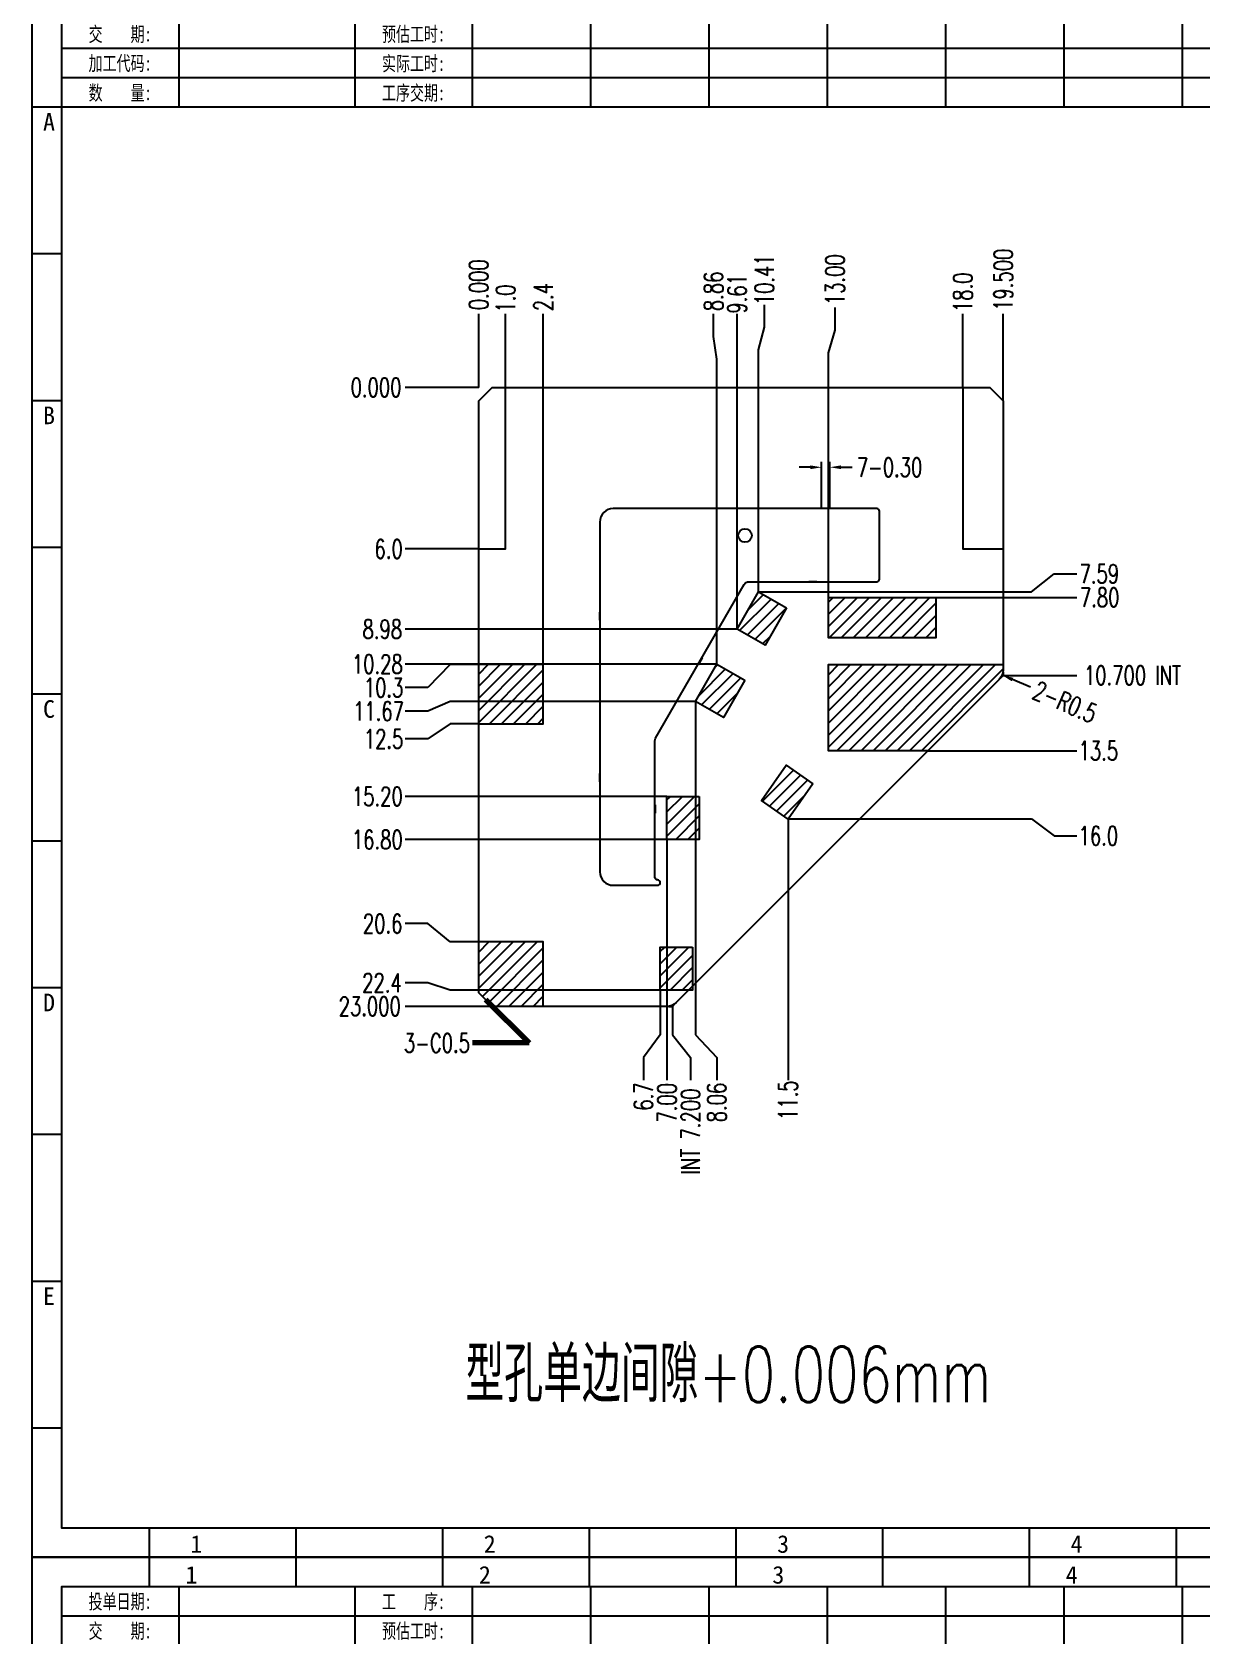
# Model space of a CAD drawing. Header units: millimetres. Extents: x -2852 to 5627, y -2271 to 1849.
# Drawn here: x -153.8 to -110.3, y -248.5 to -188.9 of the extents above; entities that cross this region are included whole.
import ezdxf
from ezdxf.enums import TextEntityAlignment as Align

# ---------------------------------------------------------------- set-up
doc = ezdxf.new("R2010")
doc.units = ezdxf.units.MM
doc.header["$PDSIZE"] = 3
for name, color, linetype in [('1', 7, 'Continuous'), ('41', 1, 'Continuous'), ('PUNCH', 1, 'Continuous')]:
    doc.layers.add(name, color=color, linetype=linetype)
doc.styles.add('jet01', font='simplex.shx', dxfattribs={"width": 0.7, "bigfont": 'hztxt.shx'})
doc.styles.add('jet02', font='simplex.shx', dxfattribs={"width": 0.7})
doc.styles.get("Standard").update_dxf_attribs({"font": '仿宋_GB2312_0.ttf', "width": 0.7})
doc.styles.add('tk', font='', dxfattribs={"width": 0.7})
doc.styles.add('tk 2', font='仿宋_GB2312_0.ttf', dxfattribs={"width": 0.65})
doc.styles.get('tk').set_extended_font_data('NSimSun')
doc.dimstyles.new('jet02', dxfattribs={"dimtxt": 3.5, "dimasz": 2.1, "dimexe": 1, "dimexo": 0, "dimgap": 0.5, "dimtad": 0, "dimtoh": 1, "dimdec": 3, "dimzin": 9, "dimdsep": 46, "dimtxsty": 'jet02', "dimcen": 0, "dimclrt": 256, "dimazin": 2, "dimtfac": 1, "dimtdec": 3, "dimtofl": 0, "dimtmove": 0, "dimatfit": 1, "dimfxl": 0, "dimarcsym": 0})

# ---------------------------------------------------------------- blocks, each defined once
blk = doc.blocks.new('A3-N')
at = {"layer": '1', "color": 1}
for p, q in [((0, 0), (0, 296.73)), ((0, 296.73), (420, 296.73)), ((21.82, 291.27), (21.82, 296.73)), ((49.09, 291.27), (49.09, 296.73)), ((76.36, 291.27), (76.36, 296.73)), ((103.64, 291.27), (103.64, 296.73)), ((103.64, 291.27), (103.64, 296.73)), ((103.64, 291.27), (103.64, 296.73)), ((130.91, 291.27), (130.91, 296.73)), ((158.18, 291.27), (158.18, 296.73)), ((185.45, 291.27), (185.45, 296.73)), ((212.73, 291.27), (212.73, 296.73)), ((5.45, 269.45), (0, 269.45)), ((5.45, 242.18), (0, 242.18)), ((5.45, 214.91), (0, 214.91)), ((5.45, 187.64), (0, 187.64)), ((5.45, 160.36), (0, 160.36)), ((5.45, 133.09), (0, 133.09)), ((5.45, 105.82), (0, 105.82)), ((5.45, 78.55), (0, 78.55)), ((5.45, 51.27), (0, 51.27)), ((5.45, 24), (0, 24)), ((21.82, 0), (21.82, 5.45)), ((49.09, 0), (49.09, 5.45)), ((76.36, 0), (76.36, 5.45)), ((103.64, 0), (103.64, 5.45)), ((130.91, 0), (130.91, 5.45)), ((158.18, 0), (158.18, 5.45)), ((185.45, 0), (185.45, 5.45)), ((212.73, 0), (212.73, 5.45)), ((1, 0), (0, 0)), ((420, 0), (1, 0))]:
    blk.add_line(p, q, dxfattribs=at)
at = {"layer": '1'}
blk.add_lwpolyline([(221.45, 5.45), (414.55, 5.45), (414.55, 291.27), (5.45, 291.27), (5.45, 5.45), (414.55, 5.45)], dxfattribs=at)
at = {"layer": '41'}
for p, q in [((27.27, 291.27), (27.27, 269.45)), ((60, 291.27), (60, 269.45)), ((81.82, 291.27), (81.82, 269.45)), ((103.82, 291.27), (103.82, 269.45)), ((125.82, 291.27), (125.82, 269.45)), ((147.82, 291.27), (147.82, 269.45)), ((169.82, 291.27), (169.82, 269.45)), ((191.82, 291.27), (191.82, 269.45)), ((213.82, 291.27), (213.82, 269.45)), ((367.82, 285.82), (5.45, 285.82)), ((367.82, 280.36), (5.45, 280.36)), ((367.82, 274.91), (5.45, 274.91)), ((414.55, 269.45), (5.45, 269.45))]:
    blk.add_line(p, q, dxfattribs=at)
at = {"layer": '1', "color": 1}
for s, p in [('2', (84.18, 295.11)), ('3', (138.73, 295.11)), ('1', (29.64, 295.11)), ('4', (193.27, 295.11)), ('1', (30.53, 4.11)), ('2', (85.08, 4.11)), ('3', (139.62, 4.11)), ('4', (194.17, 4.11))]:
    blk.add_text(s, height=3.27, dxfattribs=at).set_placement(p, align=Align.TOP_CENTER)
at = {"layer": '1', "style": 'tk', "width": 0.7}
for s, p in [('投单日期:', (16.36, 288.55)), ('工    序:', (70.91, 288.55)), ('交    期:', (16.36, 283.09)), ('预估工时:', (70.91, 283.09)), ('加工代码:', (16.36, 277.64)), ('实际工时:', (70.91, 277.64)), ('数    量:', (16.36, 272.18)), ('工序交期:', (70.91, 272.18))]:
    blk.add_text(s, height=2.727, dxfattribs=at).set_placement(p, align=Align.MIDDLE)
at = {"layer": '1', "color": 1}
for s, p in [('A', (2.04, 268.36)), ('B', (2.04, 213.82)), ('C', (2.04, 159.27)), ('D', (2.04, 104.73)), ('E', (2.04, 50.18))]:
    blk.add_text(s, height=3.27, dxfattribs=at).set_placement(p, align=Align.TOP_LEFT)
at = {"layer": '1', "style": 'tk 2', "width": 0.7}
for tag, p in [('PATR-NO1', (309.84, 32.96)), ('TITLE', (365.74, 30.9)), ('PATR-NO2', (309.84, 27.81)), ('DWG-NO:', (366.54, 18.14))]:
    blk.add_attdef(tag, p, '', height=3.27, dxfattribs=at)
at = {"layer": '1', "color": 1, "style": 'tk 2', "width": 0.7}
for tag, p in [('DRAW', (314.55, 7.27)), ('DATE', (334.72, 7.32))]:
    blk.add_attdef(tag, p, '', height=3.49, dxfattribs=at)
at = {"layer": '1', "style": 'tk 2', "width": 0.7}
for tag, p in [('SCALE', (376.55, 8.73)), ('SHEET', (386.6, 8.72)), ('REV', (397.38, 8.73))]:
    blk.add_attdef(tag, text='', height=2.18, dxfattribs=at).set_placement(p, align=Align.MIDDLE_LEFT)
blk = doc.blocks.new('*D3589')
at = {"layer": '41', "ltscale": 0.05}
blk.add_line((778.061, -2654.558), (775.324, -2654.558), dxfattribs=at)
at = {"layer": 'Defpoints', "color": 0, "ltscale": 0.05}
for p in [(775.324, -2654.558), (778.061, -2654.558), (778.061, -2654.558)]:
    blk.add_point(p, dxfattribs=at)
at = {"layer": '41', "ltscale": 0.05, "insert": (774.244, -2654.558), "char_height": 0.7, "attachment_point": 5, "style": 'jet02'}
blk.add_mtext('0.000', dxfattribs=at)
blk = doc.blocks.new('*D3590')
at = {"layer": '41', "ltscale": 0.05}
blk.add_line((778.561, -2677.558), (775.324, -2677.558), dxfattribs=at)
at = {"layer": 'Defpoints', "color": 0, "ltscale": 0.05}
for p in [(778.061, -2654.558), (775.324, -2677.558), (778.561, -2677.558)]:
    blk.add_point(p, dxfattribs=at)
at = {"layer": '41', "ltscale": 0.05, "insert": (774.01, -2677.558), "char_height": 0.7, "attachment_point": 5, "style": 'jet02'}
blk.add_mtext('23.000', dxfattribs=at)
blk = doc.blocks.new('*D3591')
at = {"layer": '41', "ltscale": 0.05}
for p, q in [((776.164, -2676.683), (775.324, -2676.683)), ((777.004, -2676.958), (776.164, -2676.683)), ((784.811, -2676.958), (777.004, -2676.958))]:
    blk.add_line(p, q, dxfattribs=at)
at = {"layer": 'Defpoints', "color": 0, "ltscale": 0.05}
for p in [(778.061, -2654.558), (775.324, -2676.683), (784.811, -2676.958)]:
    blk.add_point(p, dxfattribs=at)
at = {"layer": '41', "ltscale": 0.05, "insert": (774.465, -2676.683), "char_height": 0.7, "attachment_point": 5, "style": 'jet02'}
blk.add_mtext('22.4', dxfattribs=at)
blk = doc.blocks.new('*D3592')
at = {"layer": '41', "ltscale": 0.05}
for p, q in [((776.164, -2674.483), (775.324, -2674.483)), ((777.004, -2675.158), (776.164, -2674.483)), ((778.061, -2675.158), (777.004, -2675.158))]:
    blk.add_line(p, q, dxfattribs=at)
at = {"layer": 'Defpoints', "color": 0, "ltscale": 0.05}
for p in [(778.061, -2654.558), (775.324, -2674.483), (778.061, -2675.158)]:
    blk.add_point(p, dxfattribs=at)
at = {"layer": '41', "ltscale": 0.05, "insert": (774.489, -2674.483), "char_height": 0.7, "attachment_point": 5, "style": 'jet02'}
blk.add_mtext('20.6', dxfattribs=at)
blk = doc.blocks.new('*D3593')
at = {"layer": '41', "ltscale": 0.05}
blk.add_line((785.061, -2671.358), (775.324, -2671.358), dxfattribs=at)
at = {"layer": 'Defpoints', "color": 0, "ltscale": 0.05}
for p in [(778.061, -2654.558), (775.324, -2671.358), (785.061, -2671.358)]:
    blk.add_point(p, dxfattribs=at)
at = {"layer": '41', "ltscale": 0.05, "insert": (774.29, -2671.358), "char_height": 0.7, "attachment_point": 5, "style": 'jet02'}
blk.add_mtext('16.80', dxfattribs=at)
blk = doc.blocks.new('*D3594')
at = {"layer": '41', "ltscale": 0.05}
blk.add_line((785.061, -2669.758), (775.324, -2669.758), dxfattribs=at)
at = {"layer": 'Defpoints', "color": 0, "ltscale": 0.05}
for p in [(778.061, -2654.558), (775.324, -2669.758), (785.061, -2669.758)]:
    blk.add_point(p, dxfattribs=at)
at = {"layer": '41', "ltscale": 0.05, "insert": (774.29, -2669.758), "char_height": 0.7, "attachment_point": 5, "style": 'jet02'}
blk.add_mtext('15.20', dxfattribs=at)
blk = doc.blocks.new('*D3595')
at = {"layer": '41', "ltscale": 0.05}
for p, q in [((777.004, -2667.058), (776.164, -2667.621)), ((778.061, -2667.058), (777.004, -2667.058)), ((776.164, -2667.621), (775.324, -2667.621))]:
    blk.add_line(p, q, dxfattribs=at)
at = {"layer": 'Defpoints', "color": 0, "ltscale": 0.05}
for p in [(778.061, -2654.558), (778.061, -2667.058), (775.324, -2667.621)]:
    blk.add_point(p, dxfattribs=at)
at = {"layer": '41', "ltscale": 0.05, "insert": (774.524, -2667.621), "char_height": 0.7, "attachment_point": 5, "style": 'jet02'}
blk.add_mtext('12.5', dxfattribs=at)
blk = doc.blocks.new('*D3596')
at = {"layer": '41', "ltscale": 0.05}
for p, q in [((776.164, -2666.588), (775.324, -2666.588)), ((777.004, -2666.223), (776.164, -2666.588)), ((786.118, -2666.223), (777.004, -2666.223))]:
    blk.add_line(p, q, dxfattribs=at)
at = {"layer": 'Defpoints', "color": 0, "ltscale": 0.05}
for p in [(778.061, -2654.558), (775.324, -2666.588), (786.118, -2666.223)]:
    blk.add_point(p, dxfattribs=at)
at = {"layer": '41', "ltscale": 0.05, "insert": (774.337, -2666.588), "char_height": 0.7, "attachment_point": 5, "style": 'jet02'}
blk.add_mtext('11.67', dxfattribs=at)
blk = doc.blocks.new('*D3597')
at = {"layer": '41', "ltscale": 0.05}
for p, q in [((777.004, -2664.858), (776.164, -2665.713)), ((778.061, -2664.858), (777.004, -2664.858)), ((776.164, -2665.713), (775.324, -2665.713))]:
    blk.add_line(p, q, dxfattribs=at)
at = {"layer": 'Defpoints', "color": 0, "ltscale": 0.05}
for p in [(778.061, -2654.558), (778.061, -2664.858), (775.324, -2665.713)]:
    blk.add_point(p, dxfattribs=at)
at = {"layer": '41', "ltscale": 0.05, "insert": (774.524, -2665.713), "char_height": 0.7, "attachment_point": 5, "style": 'jet02'}
blk.add_mtext('10.3', dxfattribs=at)
blk = doc.blocks.new('*D3598')
at = {"layer": '41', "ltscale": 0.05}
blk.add_line((786.918, -2664.838), (775.324, -2664.838), dxfattribs=at)
at = {"layer": 'Defpoints', "color": 0, "ltscale": 0.05}
for p in [(778.061, -2654.558), (775.324, -2664.838), (786.918, -2664.838)]:
    blk.add_point(p, dxfattribs=at)
at = {"layer": '41', "ltscale": 0.05, "insert": (774.29, -2664.838), "char_height": 0.7, "attachment_point": 5, "style": 'jet02'}
blk.add_mtext('10.28', dxfattribs=at)
blk = doc.blocks.new('*D3599')
at = {"layer": '41', "ltscale": 0.05}
blk.add_line((787.668, -2663.539), (775.324, -2663.539), dxfattribs=at)
at = {"layer": 'Defpoints', "color": 0, "ltscale": 0.05}
for p in [(778.061, -2654.558), (775.324, -2663.539), (787.668, -2663.539)]:
    blk.add_point(p, dxfattribs=at)
at = {"layer": '41', "ltscale": 0.05, "insert": (774.477, -2663.539), "char_height": 0.7, "attachment_point": 5, "style": 'jet02'}
blk.add_mtext('8.98', dxfattribs=at)
blk = doc.blocks.new('*D3600')
at = {"layer": '41', "ltscale": 0.05}
blk.add_line((778.061, -2660.558), (775.324, -2660.558), dxfattribs=at)
at = {"layer": 'Defpoints', "color": 0, "ltscale": 0.05}
for p in [(778.061, -2654.558), (775.324, -2660.558), (778.061, -2660.558)]:
    blk.add_point(p, dxfattribs=at)
at = {"layer": '41', "ltscale": 0.05, "insert": (774.71, -2660.558), "char_height": 0.7, "attachment_point": 5, "style": 'jet02'}
blk.add_mtext('6.0', dxfattribs=at)
blk = doc.blocks.new('*D3601')
at = {"layer": '41', "ltscale": 0.05}
for p, q in [((789.561, -2670.595), (798.619, -2670.595)), ((798.619, -2670.595), (799.459, -2671.221)), ((799.459, -2671.221), (800.299, -2671.221))]:
    blk.add_line(p, q, dxfattribs=at)
at = {"layer": 'Defpoints', "color": 0, "ltscale": 0.05}
for p in [(778.061, -2654.558), (789.561, -2670.595), (800.299, -2671.221)]:
    blk.add_point(p, dxfattribs=at)
at = {"layer": '41', "ltscale": 0.05, "insert": (801.099, -2671.221), "char_height": 0.7, "attachment_point": 5, "style": 'jet02'}
blk.add_mtext('16.0', dxfattribs=at)
blk = doc.blocks.new('*D3602')
at = {"layer": '41', "ltscale": 0.05}
blk.add_line((794.761, -2668.058), (800.299, -2668.058), dxfattribs=at)
at = {"layer": 'Defpoints', "color": 0, "ltscale": 0.05}
for p in [(778.061, -2654.558), (794.761, -2668.058), (800.299, -2668.058)]:
    blk.add_point(p, dxfattribs=at)
at = {"layer": '41', "ltscale": 0.05, "insert": (801.099, -2668.058), "char_height": 0.7, "attachment_point": 5, "style": 'jet02'}
blk.add_mtext('13.5', dxfattribs=at)
blk = doc.blocks.new('*D3603')
at = {"layer": '41', "ltscale": 0.05}
blk.add_line((797.561, -2665.258), (800.299, -2665.258), dxfattribs=at)
at = {"layer": 'Defpoints', "color": 0, "ltscale": 0.05}
for p in [(778.061, -2654.558), (797.561, -2665.258), (800.299, -2665.258)]:
    blk.add_point(p, dxfattribs=at)
at = {"layer": '41', "ltscale": 0.05, "insert": (802.371, -2665.258), "char_height": 0.7, "attachment_point": 5, "style": 'jet02'}
blk.add_mtext('10.700{\\C1; INT }', dxfattribs=at)
blk = doc.blocks.new('*D3604')
at = {"layer": '41', "ltscale": 0.05}
blk.add_line((795.061, -2662.358), (800.299, -2662.358), dxfattribs=at)
at = {"layer": 'Defpoints', "color": 0, "ltscale": 0.05}
for p in [(778.061, -2654.558), (795.061, -2662.358), (800.299, -2662.358)]:
    blk.add_point(p, dxfattribs=at)
at = {"layer": '41', "ltscale": 0.05, "insert": (801.146, -2662.358), "char_height": 0.7, "attachment_point": 5, "style": 'jet02'}
blk.add_mtext('7.80', dxfattribs=at)
blk = doc.blocks.new('*D3605')
at = {"layer": '41', "ltscale": 0.05}
for p, q in [((798.619, -2662.153), (799.459, -2661.483)), ((799.459, -2661.483), (800.299, -2661.483)), ((788.468, -2662.153), (798.619, -2662.153))]:
    blk.add_line(p, q, dxfattribs=at)
at = {"layer": 'Defpoints', "color": 0, "ltscale": 0.05}
for p in [(778.061, -2654.558), (800.299, -2661.483), (788.468, -2662.153)]:
    blk.add_point(p, dxfattribs=at)
at = {"layer": '41', "ltscale": 0.05, "insert": (801.134, -2661.483), "char_height": 0.7, "attachment_point": 5, "style": 'jet02'}
blk.add_mtext('7.59', dxfattribs=at)
blk = doc.blocks.new('*D3606')
at = {"layer": '41', "ltscale": 0.05}
blk.add_line((778.061, -2654.558), (778.061, -2651.821), dxfattribs=at)
at = {"layer": 'Defpoints', "color": 0, "ltscale": 0.05}
for p in [(778.061, -2651.821), (778.061, -2654.558), (778.061, -2654.558)]:
    blk.add_point(p, dxfattribs=at)
at = {"layer": '41', "ltscale": 0.05, "insert": (778.061, -2650.741), "char_height": 0.7, "attachment_point": 5, "rotation": 90, "style": 'jet02'}
blk.add_mtext('0.000', dxfattribs=at)
blk = doc.blocks.new('*D3607')
at = {"layer": '41', "ltscale": 0.05}
blk.add_line((779.061, -2654.558), (779.061, -2651.821), dxfattribs=at)
at = {"layer": 'Defpoints', "color": 0, "ltscale": 0.05}
for p in [(779.061, -2651.821), (778.061, -2654.558), (779.061, -2654.558)]:
    blk.add_point(p, dxfattribs=at)
at = {"layer": '41', "ltscale": 0.05, "insert": (779.061, -2651.254), "char_height": 0.7, "attachment_point": 5, "rotation": 90, "style": 'jet02'}
blk.add_mtext('1.0', dxfattribs=at)
blk = doc.blocks.new('*D3608')
at = {"layer": '41', "ltscale": 0.05}
blk.add_line((780.461, -2664.858), (780.461, -2651.821), dxfattribs=at)
at = {"layer": 'Defpoints', "color": 0, "ltscale": 0.05}
for p in [(780.461, -2651.821), (778.061, -2654.558), (780.461, -2664.858)]:
    blk.add_point(p, dxfattribs=at)
at = {"layer": '41', "ltscale": 0.05, "insert": (780.461, -2651.196), "char_height": 0.7, "attachment_point": 5, "rotation": 90, "style": 'jet02'}
blk.add_mtext('2.4', dxfattribs=at)
blk = doc.blocks.new('*D3609')
at = {"layer": '41', "ltscale": 0.05}
for p, q in [((786.793, -2652.661), (786.793, -2651.821)), ((786.918, -2653.501), (786.793, -2652.661)), ((786.918, -2664.838), (786.918, -2653.501))]:
    blk.add_line(p, q, dxfattribs=at)
at = {"layer": 'Defpoints', "color": 0, "ltscale": 0.05}
for p in [(786.793, -2651.821), (778.061, -2654.558), (786.918, -2664.838)]:
    blk.add_point(p, dxfattribs=at)
at = {"layer": '41', "ltscale": 0.05, "insert": (786.793, -2650.986), "char_height": 0.7, "attachment_point": 5, "rotation": 90, "style": 'jet02'}
blk.add_mtext('8.86', dxfattribs=at)
blk = doc.blocks.new('*D3610')
at = {"layer": '41', "ltscale": 0.05}
blk.add_line((787.668, -2663.539), (787.668, -2651.821), dxfattribs=at)
at = {"layer": 'Defpoints', "color": 0, "ltscale": 0.05}
for p in [(787.668, -2651.821), (778.061, -2654.558), (787.668, -2663.539)]:
    blk.add_point(p, dxfattribs=at)
at = {"layer": '41', "ltscale": 0.05, "insert": (787.668, -2651.079), "char_height": 0.7, "attachment_point": 5, "rotation": 90, "style": 'jet02'}
blk.add_mtext('9.61', dxfattribs=at)
blk = doc.blocks.new('*D3611')
at = {"layer": '41', "ltscale": 0.05}
for p, q in [((788.683, -2652.322), (788.683, -2651.482)), ((788.468, -2653.162), (788.683, -2652.322)), ((788.468, -2662.153), (788.468, -2653.162))]:
    blk.add_line(p, q, dxfattribs=at)
at = {"layer": 'Defpoints', "color": 0, "ltscale": 0.05}
for p in [(788.683, -2651.482), (778.061, -2654.558), (788.468, -2662.153)]:
    blk.add_point(p, dxfattribs=at)
at = {"layer": '41', "ltscale": 0.05, "insert": (788.683, -2650.554), "char_height": 0.7, "attachment_point": 5, "rotation": 90, "style": 'jet02'}
blk.add_mtext('10.41', dxfattribs=at)
blk = doc.blocks.new('*D3612')
at = {"layer": '41', "ltscale": 0.05}
for p, q in [((791.308, -2652.427), (791.308, -2651.587)), ((791.061, -2653.267), (791.308, -2652.427)), ((791.061, -2662.358), (791.061, -2653.267))]:
    blk.add_line(p, q, dxfattribs=at)
at = {"layer": 'Defpoints', "color": 0, "ltscale": 0.05}
for p in [(791.308, -2651.587), (778.061, -2654.558), (791.061, -2662.358)]:
    blk.add_point(p, dxfattribs=at)
at = {"layer": '41', "ltscale": 0.05, "insert": (791.308, -2650.554), "char_height": 0.7, "attachment_point": 5, "rotation": 90, "style": 'jet02'}
blk.add_mtext('13.00', dxfattribs=at)
blk = doc.blocks.new('*D3613')
at = {"layer": '41', "ltscale": 0.05}
blk.add_line((796.061, -2654.558), (796.061, -2651.821), dxfattribs=at)
at = {"layer": 'Defpoints', "color": 0, "ltscale": 0.05}
for p in [(796.061, -2651.821), (778.061, -2654.558), (796.061, -2654.558)]:
    blk.add_point(p, dxfattribs=at)
at = {"layer": '41', "ltscale": 0.05, "insert": (796.061, -2651.021), "char_height": 0.7, "attachment_point": 5, "rotation": 90, "style": 'jet02'}
blk.add_mtext('18.0', dxfattribs=at)
blk = doc.blocks.new('*D3614')
at = {"layer": '41', "ltscale": 0.05}
blk.add_line((797.561, -2655.058), (797.561, -2651.821), dxfattribs=at)
at = {"layer": 'Defpoints', "color": 0, "ltscale": 0.05}
for p in [(797.561, -2651.821), (778.061, -2654.558), (797.561, -2655.058)]:
    blk.add_point(p, dxfattribs=at)
at = {"layer": '41', "ltscale": 0.05, "insert": (797.561, -2650.554), "char_height": 0.7, "attachment_point": 5, "rotation": 90, "style": 'jet02'}
blk.add_mtext('19.500', dxfattribs=at)
blk = doc.blocks.new('*D3615')
at = {"layer": '41', "ltscale": 0.05}
for p, q in [((784.811, -2676.958), (784.811, -2678.616)), ((784.811, -2678.616), (784.186, -2679.456)), ((784.186, -2679.456), (784.186, -2680.296))]:
    blk.add_line(p, q, dxfattribs=at)
at = {"layer": 'Defpoints', "color": 0, "ltscale": 0.05}
for p in [(778.061, -2654.558), (784.811, -2676.958), (784.186, -2680.296)]:
    blk.add_point(p, dxfattribs=at)
at = {"layer": '41', "ltscale": 0.05, "insert": (784.186, -2680.909), "char_height": 0.7, "attachment_point": 5, "rotation": 90, "style": 'jet02'}
blk.add_mtext('6.7', dxfattribs=at)
blk = doc.blocks.new('*D3616')
at = {"layer": '41', "ltscale": 0.05}
blk.add_line((785.061, -2671.358), (785.061, -2680.296), dxfattribs=at)
at = {"layer": 'Defpoints', "color": 0, "ltscale": 0.05}
for p in [(778.061, -2654.558), (785.061, -2671.358), (785.061, -2680.296)]:
    blk.add_point(p, dxfattribs=at)
at = {"layer": '41', "ltscale": 0.05, "insert": (785.061, -2681.142), "char_height": 0.7, "attachment_point": 5, "rotation": 90, "style": 'jet02'}
blk.add_mtext('7.00', dxfattribs=at)
blk = doc.blocks.new('*D3617')
at = {"layer": '41', "ltscale": 0.05}
for p, q in [((785.261, -2677.558), (785.261, -2678.616)), ((785.261, -2678.616), (785.936, -2679.456)), ((785.936, -2679.456), (785.936, -2680.296))]:
    blk.add_line(p, q, dxfattribs=at)
at = {"layer": 'Defpoints', "color": 0, "ltscale": 0.05}
for p in [(778.061, -2654.558), (785.261, -2677.558), (785.936, -2680.296)]:
    blk.add_point(p, dxfattribs=at)
at = {"layer": '41', "ltscale": 0.05, "insert": (785.936, -2682.379), "char_height": 0.7, "attachment_point": 5, "rotation": 90, "style": 'jet02'}
blk.add_mtext('{\\C1; INT }7.200', dxfattribs=at)
blk = doc.blocks.new('*D3618')
at = {"layer": '41', "ltscale": 0.05}
for p, q in [((786.118, -2666.223), (786.118, -2678.616)), ((786.118, -2678.616), (786.912, -2679.456)), ((786.912, -2679.456), (786.912, -2680.296))]:
    blk.add_line(p, q, dxfattribs=at)
at = {"layer": 'Defpoints', "color": 0, "ltscale": 0.05}
for p in [(778.061, -2654.558), (786.118, -2666.223), (786.912, -2680.296)]:
    blk.add_point(p, dxfattribs=at)
at = {"layer": '41', "ltscale": 0.05, "insert": (786.912, -2681.131), "char_height": 0.7, "attachment_point": 5, "rotation": 90, "style": 'jet02'}
blk.add_mtext('8.06', dxfattribs=at)
blk = doc.blocks.new('*D3619')
at = {"layer": '41', "ltscale": 0.05}
blk.add_line((789.561, -2670.595), (789.561, -2680.296), dxfattribs=at)
at = {"layer": 'Defpoints', "color": 0, "ltscale": 0.05}
for p in [(778.061, -2654.558), (789.561, -2670.595), (789.561, -2680.296)]:
    blk.add_point(p, dxfattribs=at)
at = {"layer": '41', "ltscale": 0.05, "insert": (789.561, -2681.049), "char_height": 0.7, "attachment_point": 5, "rotation": 90, "style": 'jet02'}
blk.add_mtext('11.5', dxfattribs=at)
blk = doc.blocks.new('*D3628')
at = {"layer": '41', "ltscale": 0.05}
for p, q in [((790.391, -2657.523), (789.971, -2657.523)), ((790.811, -2659.053), (790.811, -2657.323)), ((791.111, -2659.053), (791.111, -2657.323)), ((791.531, -2657.523), (791.951, -2657.523))]:
    blk.add_line(p, q, dxfattribs=at)
for points in [[(790.391, -2657.453), (790.391, -2657.593), (790.811, -2657.523)], [(791.531, -2657.453), (791.531, -2657.593), (791.111, -2657.523)]]:
    blk.add_solid(points, dxfattribs=at)
at = {"layer": 'Defpoints', "color": 0, "ltscale": 0.05}
for p in [(790.811, -2657.523), (790.811, -2659.053), (791.111, -2659.053)]:
    blk.add_point(p, dxfattribs=at)
at = {"layer": '41', "ltscale": 0.05, "insert": (793.335, -2657.523), "char_height": 0.7, "attachment_point": 5, "style": 'jet02'}
blk.add_mtext('7-0.30', dxfattribs=at)
blk = doc.blocks.new('*D3629')
at = {"layer": '41', "ltscale": 0.05}
blk.add_line((798.578, -2665.7), (797.907, -2665.413), dxfattribs=at)
blk.add_solid([(797.935, -2665.349), (797.88, -2665.477), (797.521, -2665.248)], dxfattribs=at)
at = {"layer": 'Defpoints', "color": 0, "ltscale": 0.05}
for p in [(797.061, -2665.051), (797.521, -2665.248)]:
    blk.add_point(p, dxfattribs=at)
at = {"layer": '41', "ltscale": 0.05, "insert": (799.861, -2666.249), "char_height": 0.7, "attachment_point": 5, "rotation": 336.8391, "style": 'jet02'}
blk.add_mtext('2-R0.5', dxfattribs=at)

msp = doc.modelspace()

# ---------------------------------------------------------------- hatches: boundary and pattern name
at = {"layer": '1', "ltscale": 0.05}
h = msp.add_hatch(dxfattribs=at)
h.set_pattern_fill('ANSI31', color=2, scale=0.1, style=0)
h.set_pattern_definition([(45, (-1120.18567, 1101.7775), (-0.2245064, 0.2245064), [])])
h.paths.add_polyline_path([(-120.1464, -211.4284), (-120.1464, -209.9284), (-124.1464, -209.9284), (-124.1464, -211.4284)])
h.paths.add_polyline_path([(-124.1464, -212.4284), (-124.1464, -215.6284), (-120.4464, -215.6284), (-117.7929, -212.9749, 0.1989124), (-117.6464, -212.6213), (-117.6464, -212.4284)])
h.paths.add_polyline_path([(-125.7, -210.3232), (-126.7392, -209.7232), (-127.5393, -211.1088), (-126.5, -211.7088)])
h.paths.add_polyline_path([(-127.25, -213.0078), (-128.2892, -212.4078), (-129.0893, -213.7935), (-128.05, -214.3935)])
h.paths.add_polyline_path([(-126.6293, -217.4771), (-125.6463, -218.1654), (-124.7286, -216.8547), (-125.7116, -216.1664)])
h.paths.add_polyline_path([(-130.1464, -218.9285), (-128.9464, -218.9285), (-128.9464, -217.3284), (-130.1464, -217.3284)])
h.paths.add_polyline_path([(-129.1964, -222.9284), (-130.3964, -222.9284), (-130.3964, -224.5284), (-129.3464, -224.5284), (-129.1964, -224.3784)])
h.paths.add_polyline_path([(-137.1464, -222.7284), (-137.1464, -224.6284), (-136.6464, -225.1284), (-134.7464, -225.1284), (-134.7464, -222.7284)])
h.paths.add_polyline_path([(-137.1464, -214.6284), (-134.7464, -214.6284), (-134.7464, -212.4284), (-137.1464, -212.4284)])

# ---------------------------------------------------------------- linework, layer by layer
at = {"layer": '1', "color": 3, "ltscale": 0.05}
for p, q in [((-130.3964, -206.6284), (-130.3964, -206.6234)), ((-130.0964, -206.6284), (-130.0964, -206.6234)), ((-124.3964, -206.6284), (-124.3964, -206.6234)), ((-124.0964, -206.6284), (-124.0964, -206.6234)), ((-124.8733, -209.3484), (-124.8733, -209.3534)), ((-124.5733, -209.3484), (-124.5733, -209.3534)), ((-132.6464, -210.4784), (-132.6514, -210.4784)), ((-132.6464, -210.7784), (-132.6514, -210.7784)), ((-128.8465, -212.1731), (-128.8422, -212.1756)), ((-128.9965, -212.4329), (-128.9922, -212.4354)), ((-132.6464, -216.4784), (-132.6514, -216.4784)), ((-132.6464, -216.7784), (-132.6514, -216.7784)), ((-130.5964, -217.643), (-130.5914, -217.643)), ((-130.5964, -217.943), (-130.5914, -217.943))]:
    msp.add_line(p, q, dxfattribs=at)
at = {"layer": '1'}
for points in [[(-137.1464, -208.1284), (-136.1464, -208.1284), (-136.1464, -202.1284)], [(-119.1464, -202.1284), (-119.1464, -208.1284), (-117.6464, -208.1284)]]:
    msp.add_lwpolyline(points, dxfattribs=at)
at = {"layer": '1', "ltscale": 0.05}
msp.add_lwpolyline([(-117.6464, -202.6284), (-117.6464, -212.6213, -0.1989124), (-117.7929, -212.9749), (-129.8, -224.982, -0.1989124), (-130.1535, -225.1284), (-136.6464, -225.1284), (-137.1464, -224.6284), (-137.1464, -202.6284), (-136.6464, -202.1284), (-118.1464, -202.1284)], format="xyb", close=True, dxfattribs=at)
at = {"layer": '1', "color": 3, "ltscale": 0.05}
for points in [[(-130.0964, -206.6234), (-130.3964, -206.6234)], [(-124.0964, -206.6234), (-124.3964, -206.6234)], [(-124.5733, -209.3534), (-124.8733, -209.3534)], [(-132.6514, -210.4784), (-132.6514, -210.7784)], [(-128.8422, -212.1756), (-128.9922, -212.4354)], [(-132.6514, -216.4784), (-132.6514, -216.7784)], [(-130.5914, -217.643), (-130.5914, -217.943)]]:
    msp.add_lwpolyline(points, dxfattribs=at)
at = {"layer": '1', "color": 2, "ltscale": 0.05}
for points in [[(-125.7, -210.3232), (-126.5, -211.7088), (-127.5393, -211.1088), (-126.7392, -209.7232)], [(-124.1464, -209.9284), (-120.1464, -209.9284), (-120.1464, -211.4284), (-124.1464, -211.4284)], [(-127.25, -213.0078), (-128.05, -214.3935), (-129.0893, -213.7935), (-128.2892, -212.4078)], [(-124.7286, -216.8547), (-125.6463, -218.1654), (-126.6293, -217.4771), (-125.7116, -216.1664)], [(-128.9464, -217.3284), (-128.9464, -218.9285), (-130.1464, -218.9285), (-130.1464, -217.3284)], [(-129.1964, -222.9284), (-129.1964, -224.5284), (-130.3964, -224.5284), (-130.3964, -222.9284)]]:
    msp.add_lwpolyline(points, close=True, dxfattribs=at)
for points in [[(-137.1464, -214.6284), (-134.7464, -214.6284), (-134.7464, -212.4284), (-137.1464, -212.4284)], [(-120.4464, -215.6284), (-124.1464, -215.6284), (-124.1464, -212.4284), (-117.6464, -212.4284)], [(-134.7464, -225.1284), (-134.7464, -222.7284), (-137.1464, -222.7284)]]:
    msp.add_lwpolyline(points, dxfattribs=at)
at = {"layer": '41', "ltscale": 0.05}
for p, q in [((-117.6464, -212.6903), (-117.6464, -212.8284)), ((-117.7441, -212.926), (-117.6464, -212.8284)), ((-130.0845, -225.1284), (-129.9464, -225.1284)), ((-129.8488, -225.0308), (-129.9464, -225.1284))]:
    msp.add_line(p, q, dxfattribs=at)
at = {"layer": 'PUNCH', "ltscale": 0.05}
msp.add_lwpolyline([(-130.5964, -215.2576, -0.1316525), (-130.5696, -215.1576), (-127.2734, -209.4484, -0.2679492), (-127.1002, -209.3484), (-122.3464, -209.3484, 0.4142136), (-122.2464, -209.2484), (-122.2464, -206.7284, 0.4142136), (-122.3464, -206.6284), (-132.1464, -206.6284, 0.4142136), (-132.6464, -207.1284), (-132.6464, -220.1284, 0.4142136), (-132.1464, -220.6284), (-130.4964, -220.6284, 1), (-130.4964, -220.4284, -0.4142136), (-130.5964, -220.3284)], format="xyb", close=True, dxfattribs=at)
msp.add_circle((-127.2464, -207.6284), 0.25, dxfattribs=at)

# ---------------------------------------------------------------- block references
at = {"layer": '1', "ltscale": 0.05, "xscale": 0.2000000000000455, "yscale": 0.2000000000000455, "zscale": 0.2000000000000455}
for p in [(-153.7532, -245.6035), (-153.7532, -304.949)]:
    msp.add_blockref('A3-N', p, dxfattribs=at)

# ---------------------------------------------------------------- texts
at = {"layer": '1', "ltscale": 0.05, "style": 'jet01', "width": 0.7}
msp.add_text('型孔单边间隙+0.006mm', height=2.064003, dxfattribs=at).set_placement((-137.6436, -239.837))
at = {"layer": '41', "ltscale": 0.05, "insert": (-137.472, -226.4897), "char_height": 0.7, "attachment_point": 6, "style": 'jet02'}
msp.add_mtext('3-C0.5', dxfattribs=at)

# ---------------------------------------------------------------- dimensions: what is measured, and where the dimension line sits
at = {"layer": '41', "ltscale": 0.05}
for feature_location, offset, dtype, origin, override, picture, middle, set_off in [((-117.6464, -202.6284), (0, 3.2376), 1, (-137.1464, -202.1284), {"dimscale": 0.2, "dimtoh": 0, "dimzin": 1, "dimclrd": 256, "dimclre": 256, "dimadec": 3, "dimazin": 0, "dimatfit": 3, "dimlwd": 65535, "dimlwe": 65535}, '*D3614', (-117.6464, -198.1242), (-915.2077, 2452.4298)), ((-137.1464259653, -202.1284073342), (0, 2.7375765966), 1, (-137.1464259653, -202.1284073342), {"dimscale": 0.2, "dimtoh": 0, "dimzin": 1, "dimclrd": 256, "dimclre": 256, "dimadec": 3, "dimazin": 0, "dimatfit": 3, "dimlwd": 65535, "dimlwe": 65535}, '*D3606', (-137.1464259653, -198.3108307376), (-915.2077048823, 2452.4298167741)), ((-126.7392, -209.7232), (0.2141, 10.6707), 1, (-137.1464, -202.1284), {"dimscale": 0.2, "dimtoh": 0, "dimdec": 2, "dimzin": 1, "dimclrd": 256, "dimclre": 256, "dimazin": 0, "dimatfit": 3, "dimlwd": 65535, "dimlwe": 65535}, '*D3611', (-126.5252, -198.1242), (-915.2077, 2452.4298)), ((-124.1464, -209.9284), (0.2463, 10.7709), 1, (-137.1464, -202.1284), {"dimscale": 0.2, "dimtoh": 0, "dimdec": 2, "dimzin": 1, "dimclrd": 256, "dimclre": 256, "dimazin": 0, "dimatfit": 3, "dimlwd": 65535, "dimlwe": 65535}, '*D3612', (-123.9002, -198.1242), (-915.2077, 2452.4298)), ((-128.2892, -212.4078), (-0.125, 13.017), 1, (-137.1464, -202.1284), {"dimscale": 0.2, "dimtoh": 0, "dimdec": 2, "dimzin": 1, "dimclrd": 256, "dimclre": 256, "dimazin": 0, "dimatfit": 3, "dimlwd": 65535, "dimlwe": 65535}, '*D3609', (-128.4143, -198.5558), (-915.2077, 2452.4298)), ((-119.1464, -202.1284), (0, 2.7376), 1, (-137.1464, -202.1284), {"dimscale": 0.2, "dimtoh": 0, "dimdec": 1, "dimzin": 1, "dimclrd": 256, "dimclre": 256, "dimadec": 1, "dimazin": 0, "dimatfit": 3, "dimlwd": 65535, "dimlwe": 65535}, '*D3613', (-119.1464, -198.5908), (-915.2077, 2452.4298)), ((-127.5393, -211.1088), (0, 11.718), 1, (-137.1464, -202.1284), {"dimscale": 0.2, "dimtoh": 0, "dimdec": 2, "dimzin": 1, "dimclrd": 256, "dimclre": 256, "dimazin": 0, "dimatfit": 3, "dimlwd": 65535, "dimlwe": 65535}, '*D3610', (-127.5393, -198.6492), (-915.2077, 2452.4298)), ((-134.7464, -212.4284), (0, 13.0376), 1, (-137.1464, -202.1284), {"dimscale": 0.2, "dimtoh": 0, "dimdec": 1, "dimzin": 1, "dimclrd": 256, "dimclre": 256, "dimadec": 1, "dimazin": 0, "dimatfit": 3, "dimlwd": 65535, "dimlwe": 65535}, '*D3608', (-134.7464, -198.7658), (-915.2077, 2452.4298)), ((-136.1464, -202.1284), (0, 2.7376), 1, (-137.1464, -202.1284), {"dimscale": 0.2, "dimtoh": 0, "dimdec": 1, "dimzin": 1, "dimclrd": 256, "dimclre": 256, "dimadec": 1, "dimazin": 0, "dimatfit": 3, "dimlwd": 65535, "dimlwe": 65535}, '*D3607', (-136.1464, -198.8242), (-915.2077, 2452.4298)), ((-137.1464259653, -202.1284073342), (-2.7375765966, 0), 0, (-137.1464259653, -202.1284073342), {"dimscale": 0.2, "dimtoh": 0, "dimzin": 1, "dimclrd": 256, "dimclre": 256, "dimadec": 3, "dimazin": 0, "dimatfit": 3, "dimlwd": 65535, "dimlwe": 65535}, '*D3589', (-140.9640025619, -202.1284073342), (-915.2077048823, 2452.4298167741)), ((-136.6464, -225.1284), (-3.2376, 0), 0, (-137.1464, -202.1284), {"dimscale": 0.2, "dimtoh": 0, "dimzin": 1, "dimclrd": 256, "dimclre": 256, "dimadec": 3, "dimazin": 0, "dimatfit": 3, "dimlwd": 65535, "dimlwe": 65535}, '*D3590', (-141.1973, -225.1284), (-915.2077, 2452.4298)), ((-130.1464, -218.9285), (-9.7376, 0), 0, (-137.1464, -202.1284), {"dimscale": 0.2, "dimtoh": 0, "dimdec": 2, "dimzin": 1, "dimclrd": 256, "dimclre": 256, "dimazin": 0, "dimatfit": 3, "dimlwd": 65535, "dimlwe": 65535}, '*D3593', (-140.9173, -218.9285), (-915.2077, 2452.4298)), ((-130.1464, -217.3284), (-9.7376, 0), 0, (-137.1464, -202.1284), {"dimscale": 0.2, "dimtoh": 0, "dimdec": 2, "dimzin": 1, "dimclrd": 256, "dimclre": 256, "dimazin": 0, "dimatfit": 3, "dimlwd": 65535, "dimlwe": 65535}, '*D3594', (-140.9173, -217.3284), (-915.2077, 2452.4298)), ((-128.2892, -212.4078), (-11.5948, 0), 0, (-137.1464, -202.1284), {"dimscale": 0.2, "dimtoh": 0, "dimdec": 2, "dimzin": 1, "dimclrd": 256, "dimclre": 256, "dimazin": 0, "dimatfit": 3, "dimlwd": 65535, "dimlwe": 65535}, '*D3598', (-140.9173, -212.4078), (-915.2077, 2452.4298)), ((-129.0893, -213.7935), (-10.7947, -0.3643), 0, (-137.1464, -202.1284), {"dimscale": 0.2, "dimtoh": 0, "dimdec": 2, "dimzin": 1, "dimclrd": 256, "dimclre": 256, "dimazin": 0, "dimatfit": 3, "dimlwd": 65535, "dimlwe": 65535}, '*D3596', (-140.8707, -214.1578), (-915.2077, 2452.4298)), ((-130.3964, -224.5284), (-9.4876, 0.275), 0, (-137.1464, -202.1284), {"dimscale": 0.2, "dimtoh": 0, "dimdec": 1, "dimzin": 1, "dimclrd": 256, "dimclre": 256, "dimadec": 1, "dimazin": 0, "dimatfit": 3, "dimlwd": 65535, "dimlwe": 65535}, '*D3591', (-140.7423, -224.2534), (-915.2077, 2452.4298)), ((-127.5393, -211.1088), (-12.3447, 0), 0, (-137.1464, -202.1284), {"dimscale": 0.2, "dimtoh": 0, "dimdec": 2, "dimzin": 1, "dimclrd": 256, "dimclre": 256, "dimazin": 0, "dimatfit": 3, "dimlwd": 65535, "dimlwe": 65535}, '*D3599', (-140.7307, -211.1088), (-915.2077, 2452.4298)), ((-137.1464, -222.7284), (-2.7376, 0.675), 0, (-137.1464, -202.1284), {"dimscale": 0.2, "dimtoh": 0, "dimdec": 1, "dimzin": 1, "dimclrd": 256, "dimclre": 256, "dimadec": 1, "dimazin": 0, "dimatfit": 3, "dimlwd": 65535, "dimlwe": 65535}, '*D3592', (-140.719, -222.0534), (-915.2077, 2452.4298)), ((-137.1464, -214.6284), (-2.7376, -0.5632), 0, (-137.1464, -202.1284), {"dimscale": 0.2, "dimtoh": 0, "dimdec": 1, "dimzin": 1, "dimclrd": 256, "dimclre": 256, "dimadec": 1, "dimazin": 0, "dimatfit": 3, "dimlwd": 65535, "dimlwe": 65535}, '*D3595', (-140.684, -215.1916), (-915.2077, 2452.4298)), ((-137.1464, -212.4284), (-2.7376, -0.8544), 0, (-137.1464, -202.1284), {"dimscale": 0.2, "dimtoh": 0, "dimdec": 1, "dimzin": 1, "dimclrd": 256, "dimclre": 256, "dimadec": 1, "dimazin": 0, "dimatfit": 3, "dimlwd": 65535, "dimlwe": 65535}, '*D3597', (-140.684, -213.2828), (-915.2077, 2452.4298)), ((-137.1464, -208.1284), (-2.7376, 0), 0, (-137.1464, -202.1284), {"dimscale": 0.2, "dimtoh": 0, "dimdec": 1, "dimzin": 1, "dimclrd": 256, "dimclre": 256, "dimadec": 1, "dimazin": 0, "dimatfit": 3, "dimlwd": 65535, "dimlwe": 65535}, '*D3600', (-140.4973, -208.1284), (-915.2077, 2452.4298)), ((-125.6463, -218.1654), (10.7375, -0.6261), 0, (-137.1464, -202.1284), {"dimscale": 0.2, "dimtoh": 0, "dimdec": 1, "dimzin": 1, "dimclrd": 256, "dimclre": 256, "dimadec": 1, "dimazin": 0, "dimatfit": 3, "dimlwd": 65535, "dimlwe": 65535}, '*D3601', (-114.1088, -218.7914), (-915.2077, 2452.4298)), ((-120.4464, -215.6284), (5.5376, 0), 0, (-137.1464, -202.1284), {"dimscale": 0.2, "dimtoh": 0, "dimdec": 1, "dimzin": 1, "dimclrd": 256, "dimclre": 256, "dimadec": 1, "dimazin": 0, "dimatfit": 3, "dimlwd": 65535, "dimlwe": 65535}, '*D3602', (-114.1088, -215.6284), (-915.2077, 2452.4298)), ((-120.1464, -209.9284), (5.2376, 0), 0, (-137.1464, -202.1284), {"dimscale": 0.2, "dimtoh": 0, "dimdec": 2, "dimzin": 1, "dimclrd": 256, "dimclre": 256, "dimazin": 0, "dimatfit": 3, "dimlwd": 65535, "dimlwe": 65535}, '*D3604', (-114.0622, -209.9284), (-915.2077, 2452.4298)), ((-126.7392, -209.7232), (11.8304, 0.6697), 0, (-137.1464, -202.1284), {"dimscale": 0.2, "dimtoh": 0, "dimdec": 2, "dimzin": 1, "dimclrd": 256, "dimclre": 256, "dimazin": 0, "dimatfit": 3, "dimlwd": 65535, "dimlwe": 65535}, '*D3605', (-114.0738, -209.0534), (-915.2077, 2452.4298)), ((-130.3964259653, -224.5284073342), (-0.625, -3.3375766066), 1, (-137.1464259653, -202.1284073342), {"dimscale": 0.2, "dimtoh": 0, "dimdec": 1, "dimzin": 1, "dimclrd": 256, "dimclre": 256, "dimadec": 1, "dimazin": 0, "dimatfit": 3, "dimlwd": 65535, "dimlwe": 65535}, '*D3615', (-131.0214259653, -228.4793172741), (-915.2077048823, 2452.4298167741)), ((-130.1464, -218.9285), (0, -8.9375), 1, (-137.1464, -202.1284), {"dimscale": 0.2, "dimtoh": 0, "dimdec": 2, "dimzin": 1, "dimclrd": 256, "dimclre": 256, "dimazin": 0, "dimatfit": 3, "dimlwd": 65535, "dimlwe": 65535}, '*D3616', (-130.1464, -228.7127), (-915.2077, 2452.4298)), ((-129.0893, -213.7935), (0.7934, -14.0725), 1, (-137.1464, -202.1284), {"dimscale": 0.2, "dimtoh": 0, "dimdec": 2, "dimzin": 1, "dimclrd": 256, "dimclre": 256, "dimazin": 0, "dimatfit": 3, "dimlwd": 65535, "dimlwe": 65535}, '*D3618', (-128.2958, -228.701), (-915.2077, 2452.4298)), ((-125.6463, -218.1654), (0, -9.7006), 1, (-137.1464, -202.1284), {"dimscale": 0.2, "dimtoh": 0, "dimdec": 1, "dimzin": 1, "dimclrd": 256, "dimclre": 256, "dimadec": 1, "dimazin": 0, "dimatfit": 3, "dimlwd": 65535, "dimlwe": 65535}, '*D3619', (-125.6463, -228.6193), (-915.2077, 2452.4298))]:
    dim = msp.add_ordinate_dim(feature_location=feature_location, offset=offset, dtype=dtype, origin=origin, dimstyle='jet02', override=override, dxfattribs=at)
    dim.commit()
    dim.dimension.update_dxf_attribs({"geometry": picture, "text_midpoint": middle, "insert": set_off})
for feature_location, offset, dtype, text, picture, middle in [((-117.6464, -212.8284), (2.7376, 0), 0, '<>{\\C1; INT }', '*D3603', (-112.8372, -212.8284)), ((-129.9464, -225.1284), (0.675, -2.7376), 1, '{\\C1; INT }<>', '*D3617', (-129.2714, -229.9493))]:
    dim = msp.add_ordinate_dim(feature_location=feature_location, offset=offset, dtype=dtype, origin=(-137.1464, -202.1284), text=text, dimstyle='jet02', override={"dimscale": 0.2, "dimtoh": 0, "dimzin": 1, "dimclrd": 256, "dimclre": 256, "dimadec": 3, "dimazin": 0, "dimatfit": 3, "dimlwd": 65535, "dimlwe": 65535}, dxfattribs=at)
    dim.commit()
    dim.dimension.update_dxf_attribs({"geometry": picture, "text_midpoint": middle, "insert": (-915.2077, 2452.4298)})
dim = msp.add_linear_dim(base=(-124.3964, -205.0931), p1=(-124.0964, -206.6234), p2=(-124.3964, -206.6234), text='7-<>', dimstyle='jet02', override={"dimscale": 0.2, "dimtoh": 0, "dimdec": 2, "dimzin": 1, "dimclrd": 256, "dimclre": 256, "dimazin": 0, "dimatfit": 3, "dimlwd": 65535, "dimlwe": 65535}, dxfattribs=at)
dim.commit()
dim.dimension.update_dxf_attribs({"geometry": '*D3628', "text_midpoint": (-121.8731, -205.0931), "dimtype": 128, "insert": (-915.2077, 2452.4298)})
dim = msp.add_radius_dim(center=(-118.1464, -212.6213), mpoint=(-117.6867, -212.818), text='2-<>', dimstyle='jet02', override={"dimscale": 0.2, "dimtoh": 0, "dimdec": 1, "dimzin": 1, "dimclrd": 256, "dimclre": 256, "dimadec": 1, "dimazin": 0, "dimatfit": 3, "dimlwd": 65535, "dimlwe": 65535}, dxfattribs=at)
dim.commit()
dim.dimension.update_dxf_attribs({"geometry": '*D3629', "text_midpoint": (-115.3467, -213.819), "dimtype": 132, "insert": (-915.2077, 2452.4298)})

# ---------------------------------------------------------------- leaders
at = {"layer": '41', "ltscale": 0.05, "annotation_type": 0, "has_hookline": 1, "hookline_direction": 1, "text_width": 2.59}
msp.add_leader([(-136.8964, -224.8784), (-135.272, -226.4897), (-137.372, -226.4897)], dimstyle='jet02', override={"dimscale": 0.2, "dimtoh": 0, "dimdec": 2, "dimzin": 1, "dimclrd": 256, "dimclre": 256, "dimazin": 0, "dimatfit": 3, "dimlwd": 65535, "dimlwe": 65535}, dxfattribs=at)

doc.saveas('drawing.dxf')
